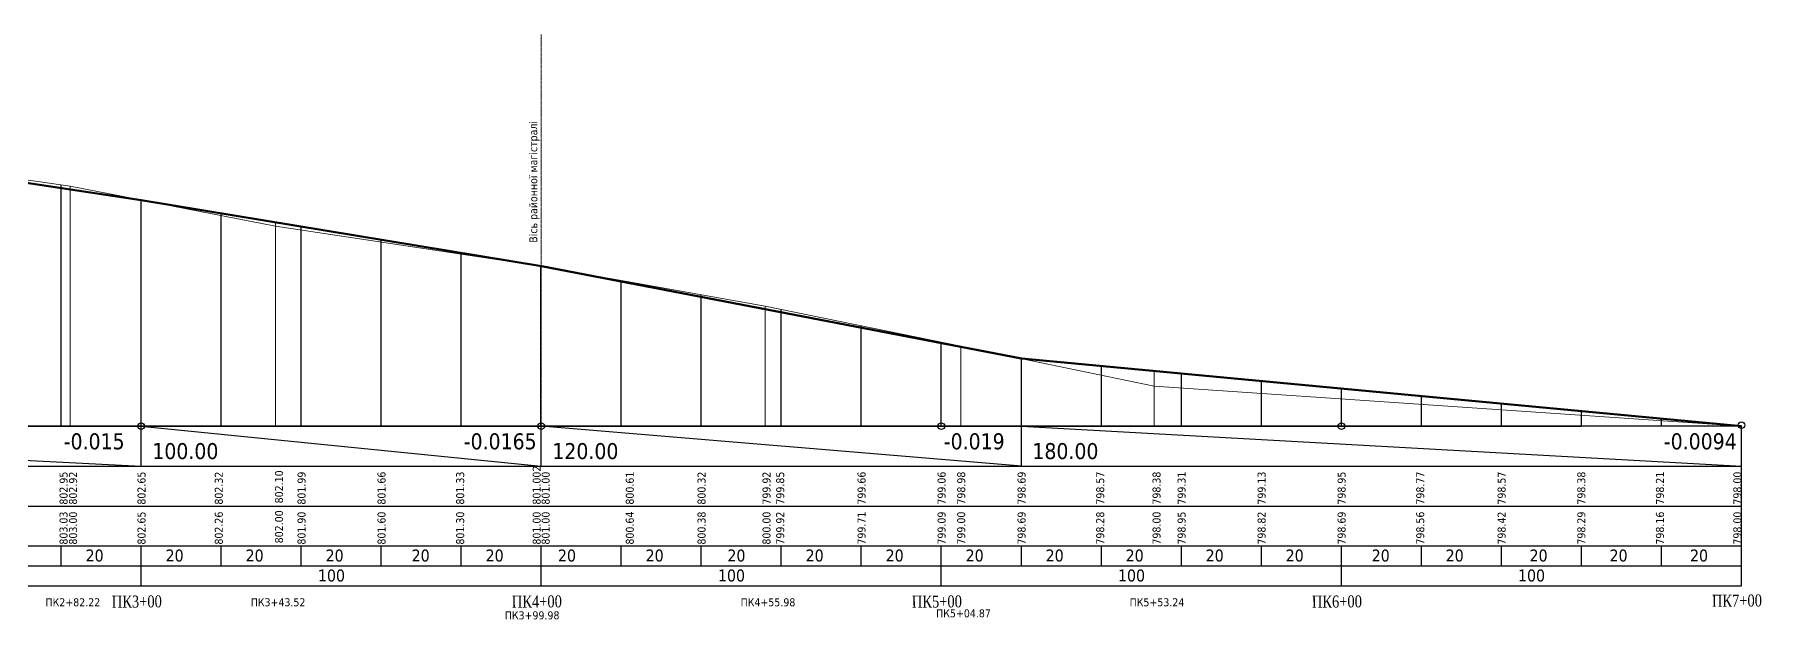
# Model space of a CAD drawing. Header units: millimetres. Extents: x -492806 to 8131902, y -181351 to 2373952.
# Drawn here: x 3015630 to 3447328, y 590427 to 736769 of the extents above; entities that cross this region are included whole.
import ezdxf

# ---------------------------------------------------------------- set-up
doc = ezdxf.new("R2010")
doc.units = ezdxf.units.MM
doc.header["$LTSCALE"] = 50
doc.linetypes.add('CENTER2', pattern=[28.575, 19.05, -3.175, 3.175, -3.175])
doc.layers.add('1-3 2-х уровн развязка-C-ROAD-TEXT', color=1, linetype='Continuous')
doc.layers.add('Абсолютные высоты', color=50, linetype='Continuous')
for name, color, linetype, lineweight in [('osi', 13, 'Continuous', 15), ('проектні', 82, 'Continuous', 50), ('існуючі', 170, 'Continuous', 15)]:
    doc.layers.add(name, color=color, linetype=linetype, lineweight=lineweight)
doc.styles.get("Standard").update_dxf_attribs({"font": 'tahoma.ttf'})
doc.styles.add('СПДС_BOLD', font='times.ttf', dxfattribs={"width": 0.8})

msp = doc.modelspace()

# ---------------------------------------------------------------- linework, layer by layer
for p, q in [((3022310.295, 638817.528), (3022310.295, 699134.813)), ((3022310.295, 638817.528), (3022310.295, 699134.813)), ((3042310.295, 638817.528), (3042310.295, 695352.305)), ((3042310.295, 628817.528), (3042310.295, 695352.305)), ((3062310.295, 638817.528), (3062310.295, 692045.35)), ((3082310.295, 638817.528), (3082310.295, 688738.394)), ((3102310.295, 638817.528), (3102310.295, 685431.439)), ((3122310.295, 638817.528), (3122310.295, 682124.483)), ((3142155.233, 638817.528), (3142155.233, 678843.167)), ((3162310.295, 638817.528), (3162310.295, 675227.392)), ((3182310.295, 638817.528), (3182310.295, 671664.876)), ((3202310.295, 638817.528), (3202310.295, 667996.139)), ((3222310.295, 638817.528), (3222310.295, 663904.494)), ((3242310.295, 638817.528), (3242310.295, 659812.85)), ((3262310.295, 628817.528), (3262310.295, 655688.621)), ((3282310.295, 638817.528), (3282310.295, 653834.298)), ((3302310.295, 638817.528), (3302310.295, 651979.975)), ((3322310.295, 638817.528), (3322310.295, 650125.652)), ((3342310.295, 638817.528), (3342310.295, 648271.33)), ((3362310.295, 638817.528), (3362310.295, 646417.007)), ((3382310.295, 638817.528), (3382310.295, 644562.684)), ((3402310.295, 638817.528), (3402310.295, 642708.361)), ((3422310.295, 638817.528), (3422310.295, 640854.038)), ((2792310.295, 638817.528), (3402310.295, 638817.528)), ((3442310.295, 638817.528), (2842310.295, 638817.528)), ((2842310.295, 638817.528), (3042310.295, 628817.528)), ((3042310.295, 638817.528), (3142310.295, 628817.528)), ((3262310.295, 628817.528), (3142310.295, 638817.528)), ((3142310.295, 628817.528), (3142310.295, 638817.528)), ((3262310.295, 638817.528), (3442310.295, 628817.528)), ((3442310.295, 598817.528), (3442310.295, 638817.528)), ((2792310.295, 628817.528), (3442310.295, 628817.528)), ((2792310.295, 618817.528), (3442310.295, 618817.528)), ((2792310.295, 608817.528), (3442310.295, 608817.528)), ((3022310.295, 603817.528), (3022310.295, 608817.528)), ((3042310.295, 598817.528), (3042310.295, 608817.528)), ((3062310.295, 603817.528), (3062310.295, 608817.528)), ((3082310.295, 603817.528), (3082310.295, 608817.528)), ((3102310.295, 603817.528), (3102310.295, 608817.528)), ((3122310.295, 603817.528), (3122310.295, 608817.528)), ((3142310.295, 598817.528), (3142310.295, 608817.528)), ((3162310.295, 603817.528), (3162310.295, 608817.528)), ((3182310.295, 603817.528), (3182310.295, 608817.528)), ((3202310.295, 603817.528), (3202310.295, 608817.528)), ((3222310.295, 603817.528), (3222310.295, 608817.528)), ((3242310.295, 598817.528), (3242310.295, 608817.528)), ((3262310.295, 603817.528), (3262310.295, 608817.528)), ((3282310.295, 603817.528), (3282310.295, 608817.528)), ((3302310.295, 603817.528), (3302310.295, 608817.528)), ((3322310.295, 603817.528), (3322310.295, 608817.528)), ((3342310.295, 598817.528), (3342310.295, 608817.528)), ((3362310.295, 603817.528), (3362310.295, 608817.528)), ((3382310.295, 603817.528), (3382310.295, 608817.528)), ((3402310.295, 603817.528), (3402310.295, 608817.528)), ((3402310.295, 603817.528), (3402310.295, 608817.528)), ((3422310.295, 603817.528), (3422310.295, 608817.528)), ((3422310.295, 603817.528), (3422310.295, 608817.528)), ((2842310.295, 603817.528), (3442310.295, 603817.528)), ((2792310.295, 598817.528), (3442310.295, 598817.528))]:
    msp.add_line(p, q)
at = {"layer": '1-3 2-х уровн развязка-C-ROAD-TEXT', "color": 1, "linetype": 'Continuous', "lineweight": -3}
for p, q in [((3042310.295, 638817.528), (3042310.295, 695352.305)), ((3242310.295, 638817.528), (3242310.295, 659812.85)), ((3342310.295, 638817.528), (3342310.295, 648271.33))]:
    msp.add_line(p, q, dxfattribs=at)
at = {"layer": 'osi', "linetype": 'CENTER2', "ltscale": 0.02}
msp.add_line((3142310.295, 628817.528), (3142310.295, 736769.428), dxfattribs=at)
at = {"layer": 'Абсолютные высоты'}
for centre in [(3042310.295, 638817.528), (3142310.295, 638817.528), (3242310.295, 638817.528), (3342310.295, 638817.528), (3442310.295, 639041.915)]:
    msp.add_circle(centre, 828.566, dxfattribs=at)
at = {"layer": 'проектні'}
for p, q in [((2842310.295, 725546.423), (3042310.295, 695352.305)), ((3042310.295, 695352.305), (3142322.801, 678787.68)), ((3142322.801, 678787.68), (3262310.295, 655688.621)), ((3262310.295, 655688.621), (3442310.295, 638817.528))]:
    msp.add_line(p, q, dxfattribs=at)
at = {"layer": 'існуючі'}
for p, q in [((3024533.546, 698817.528), (2954462.354, 708817.528)), ((3024533.546, 638817.528), (3024533.546, 698817.528)), ((3075833.993, 688817.528), (3024533.546, 698817.528)), ((3075833.993, 638817.528), (3075833.993, 689809.236)), ((3142155.233, 678817.528), (3075833.993, 688817.528)), ((3142155.233, 678817.528), (3198295.335, 668817.528)), ((3198295.335, 638817.528), (3198295.335, 668817.528)), ((3247175.437, 658817.528), (3198295.335, 668817.528)), ((3247175.437, 638817.528), (3247175.437, 658817.528)), ((3295546.506, 648817.528), (3247175.437, 658817.528)), ((3295546.506, 638817.528), (3295546.506, 652607.088)), ((3442310.295, 638817.528), (3295546.506, 648817.528))]:
    msp.add_line(p, q, dxfattribs=at)

# ---------------------------------------------------------------- texts
for s, p in [('Вісь районної магістралі', (3141309.633, 684673.525)), ('802.95', (3023886.317, 619162.141)), ('802.92', (3026254.121, 619162.141)), ('802.65', (3043370.981, 619162.141)), ('802.32', (3062683.863, 619162.141)), ('802.10', (3077747.491, 619477.744)), ('801.99', (3083370.981, 619162.141)), ('801.66', (3103370.981, 619162.141)), ('801.33', (3123027.428, 619162.141)), ('801.002', (3142158.628, 619162.141)), ('801.00', (3144394.887, 619162.141)), ('800.61', (3165432.325, 619162.141)), ('800.32', (3183370.981, 619162.141)), ('799.92', (3199607.267, 619162.141)), ('799.85', (3203027.428, 619162.141)), ('799.66', (3223370.981, 619162.141)), ('799.06', (3243370.981, 619162.141)), ('798.98', (3248276.297, 619162.141)), ('798.69', (3263370.981, 619162.141)), ('798.57', (3283027.428, 619162.141)), ('798.38', (3297113.199, 619162.141)), ('799.31', (3303370.981, 619162.141)), ('799.13', (3323370.981, 619162.141)), ('798.95', (3343370.981, 619162.141)), ('798.77', (3363027.428, 619162.141)), ('798.57', (3383370.981, 619162.141)), ('798.38', (3403297.326, 619162.141)), ('798.21', (3422951.229, 619162.141)), ('798.00', (3442288.269, 619162.141)), ('802.00', (3077747.491, 609477.744)), ('803.03', (3023886.317, 609162.141)), ('803.00', (3026254.121, 609162.141)), ('802.65', (3043370.981, 609162.141)), ('802.26', (3062683.863, 609162.141)), ('801.90', (3083370.981, 609162.141)), ('801.60', (3103370.981, 609162.141)), ('801.30', (3123027.428, 609162.141)), ('801.00', (3142158.628, 609162.141)), ('801.00', (3144394.887, 609162.141)), ('800.64', (3165432.325, 609162.141)), ('800.38', (3183370.981, 609162.141)), ('800.00', (3199607.267, 609162.141)), ('799.92', (3203027.428, 609162.141)), ('799.71', (3223370.981, 609162.141)), ('799.09', (3243370.981, 609162.141)), ('799.00', (3248276.297, 609162.141)), ('798.69', (3263370.981, 609162.141)), ('798.28', (3283027.428, 609162.141)), ('798.00', (3297113.199, 609162.141)), ('798.95', (3303370.981, 609162.141)), ('798.82', (3323370.981, 609162.141)), ('798.69', (3343370.981, 609162.141)), ('798.56', (3363027.428, 609162.141)), ('798.42', (3383370.981, 609162.141)), ('798.29', (3403297.326, 609162.141)), ('798.16', (3422951.229, 609162.141)), ('798.00', (3442288.269, 609162.141))]:
    msp.add_text(s, height=2000, rotation=90).set_placement(p)
for s, height, p in [('-0.015', 4000, (3022931.615, 632998.876)), ('100.00', 4000, (3045075.989, 630558.688)), ('-0.0165', 4000, (3122931.615, 632998.876)), ('120.00', 4000, (3145075.989, 630558.688)), ('-0.019', 4000, (3242931.615, 632998.876)), ('180.00', 4000, (3265075.989, 630558.688)), ('-0.0094', 4000, (3422931.615, 632998.876)), ('20', 3000, (3028390.753, 604933.917)), ('20', 3000, (3048390.753, 604933.917)), ('20', 3000, (3068390.753, 604933.917)), ('20', 3000, (3088390.753, 604933.917)), ('20', 3000, (3109902.584, 604933.917)), ('20', 3000, (3128390.753, 604933.917)), ('20', 3000, (3146473.46, 604933.917)), ('20', 3000, (3168390.753, 604933.917)), ('20', 3000, (3188841.259, 604933.917)), ('20', 3000, (3208390.753, 604933.917)), ('20', 3000, (3228390.753, 604933.917)), ('20', 3000, (3248390.753, 604933.917)), ('20', 3000, (3268390.753, 604933.917)), ('20', 3000, (3288390.753, 604933.917)), ('20', 3000, (3308390.753, 604933.917)), ('20', 3000, (3328390.753, 604933.917)), ('20', 3000, (3349902.584, 604933.917)), ('20', 3000, (3368390.753, 604933.917)), ('20', 3000, (3389357.059, 604933.917)), ('20', 3000, (3409351.818, 604933.917)), ('20', 3000, (3429478.107, 604933.917)), ('100', 3000, (3086473.46, 599933.917)), ('100', 3000, (3186473.46, 599933.917)), ('100', 3000, (3286473.46, 599933.917)), ('100', 3000, (3386473.46, 599933.917)), ('ПК2+82.22', 2000, (3018368.889, 593731.464)), ('ПК3+43.52', 2000, (3069669.337, 593731.464)), ('ПК4+55.98', 2000, (3192130.679, 593731.464)), ('ПК5+53.24', 2000, (3289381.85, 593731.464)), ('ПК3+99.98', 2000, (3133174.726, 590466.111)), ('ПК5+04.87', 2000, (3241010.78, 590972.864))]:
    msp.add_text(s, height=height).set_placement(p)
at = {"layer": '1-3 2-х уровн развязка-C-ROAD-TEXT', "color": 1, "linetype": 'Continuous', "lineweight": -3, "char_height": 3000, "attachment_point": 5, "rotation": 0.43006653, "style": 'СПДС_BOLD'}
for s, insert in [('ПК3+00', (3041195.87, 594897.974)), ('ПК4+00', (3141195.87, 594897.974)), ('ПК5+00', (3241195.87, 594897.974)), ('ПК6+00', (3341195.87, 594897.974)), ('ПК7+00', (3441195.87, 595122.361))]:
    msp.add_mtext(s, dxfattribs=dict(at, insert=insert))

doc.saveas('drawing.dxf')
